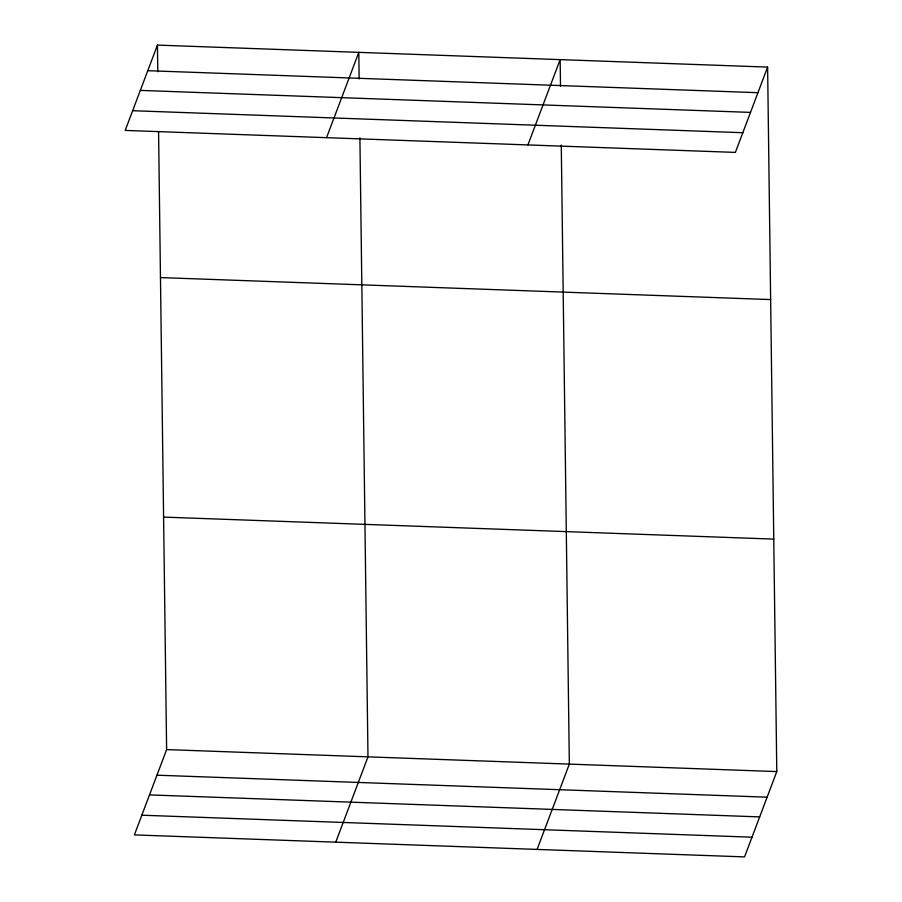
<?xml version="1.0" encoding="UTF-8"?>
<svg xmlns="http://www.w3.org/2000/svg" width="902" height="902" viewBox="0 0 902 902"><rect width="100%" height="100%" fill="white"/><g stroke="black" fill="none" stroke-linecap="round" stroke-linejoin="round"><path stroke-width="1.35" d="M157.444 45.1L125.209 130.418L735.378 152.404L767.613 67.098L157.444 45.1L157.794 71.709M326.558 137.668L358.804 52.361L359.143 78.97M158.572 131.929L166.622 749.596L134.387 834.902L744.556 856.9L776.791 771.582L767.613 67.098M527.918 144.929L560.153 59.611L560.503 86.231M335.747 842.164L367.982 756.846L359.909 137.792M537.096 849.425L569.331 764.107L561.269 145.042M147.77 70.694L757.939 92.692M140.329 90.403L750.498 112.4M132.65 110.709L742.82 132.707M160.477 277.579L770.646 299.577M163.589 517.105L773.769 539.103M166.622 749.596L776.791 771.582M156.948 775.19L767.117 797.188M149.506 794.899L759.676 816.896M141.828 815.205L752.009 837.191"/></g></svg>
